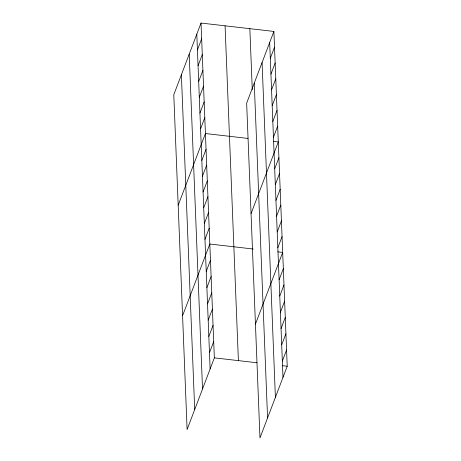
<?xml version="1.0" encoding="UTF-8"?>
<svg xmlns="http://www.w3.org/2000/svg" width="461" height="461" viewBox="0 0 461 461"><rect width="100%" height="100%" fill="white"/><g stroke="black" fill="none" stroke-linecap="round" stroke-linejoin="round"><path stroke-width="0.69" d="M201.025 23.05L173.785 94.759L187.108 429.566L214.348 357.857L201.025 23.05L273.892 31.434L287.215 366.241L259.975 437.95L246.652 103.143L273.892 31.434M197.429 49.949L201.653 38.833M198.057 65.733L202.281 54.617M198.685 81.516L202.909 70.4M199.313 97.3L203.537 86.184M199.941 113.083L204.165 101.967M200.57 128.867L204.793 117.751M178.182 205.243L205.422 133.534L248.047 138.444M201.826 160.434L206.05 149.318M202.454 176.217L206.678 165.101M203.082 192.001L207.306 180.891M203.71 207.784L207.934 196.674M204.338 223.568L208.562 212.458M270.302 58.334L274.52 47.218M204.966 239.351L209.19 228.241M270.93 74.117L275.148 63.001M182.579 315.727L209.818 244.025L253.135 249.009M271.558 89.901L275.776 78.785M206.24 271.396L210.464 260.286M272.186 105.684L276.404 94.568M206.891 287.658L211.109 276.548M272.814 121.468L277.032 110.352M207.536 303.92L211.755 292.81M273.442 137.251L277.66 126.141M208.182 320.182L212.406 309.072M251.049 213.627L278.288 141.925L273.338 141.354M208.827 336.449L213.051 325.333M274.698 168.818L278.917 157.708M209.478 352.711L213.697 341.595M275.326 184.602L279.545 173.492M275.955 200.385L280.173 189.275M276.583 216.169L280.801 205.059M277.211 231.952L281.429 220.842M277.833 247.736L282.057 236.626M255.446 324.118L282.685 252.409L277.735 251.839M279.112 279.787L283.331 268.671M279.758 296.048L283.982 284.933M280.403 312.31L284.627 301.194M281.054 328.572L285.273 317.456M281.7 344.834L285.918 333.718M282.345 361.096L286.569 349.98M214.348 357.857L256.973 362.761M282.265 365.671L287.215 366.241M269.673 42.55L282.991 377.357M262.079 62.546L275.396 397.353M254.253 83.147L267.57 417.954M249.845 28.668L252.271 89.653M225.072 25.816L238.395 360.623M196.801 34.166L210.124 368.973M189.206 54.162L202.529 388.969M181.38 74.763L194.703 409.57"/></g></svg>
